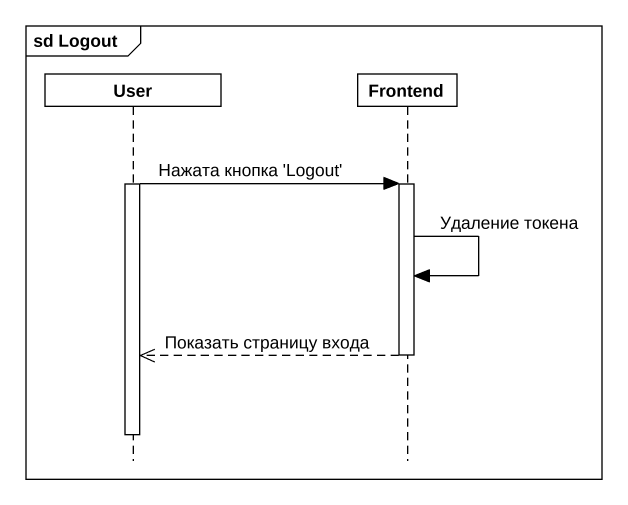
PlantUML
@startuml
mainframe sd Logout
hide footbox
participant User
participant Frontend

activate User
User -> Frontend : Нажата кнопка 'Logout'
activate Frontend
Frontend -> Frontend : Удаление токена
Frontend -->> User : Показать страницу входа
deactivate Frontend
deactivate User
@enduml
